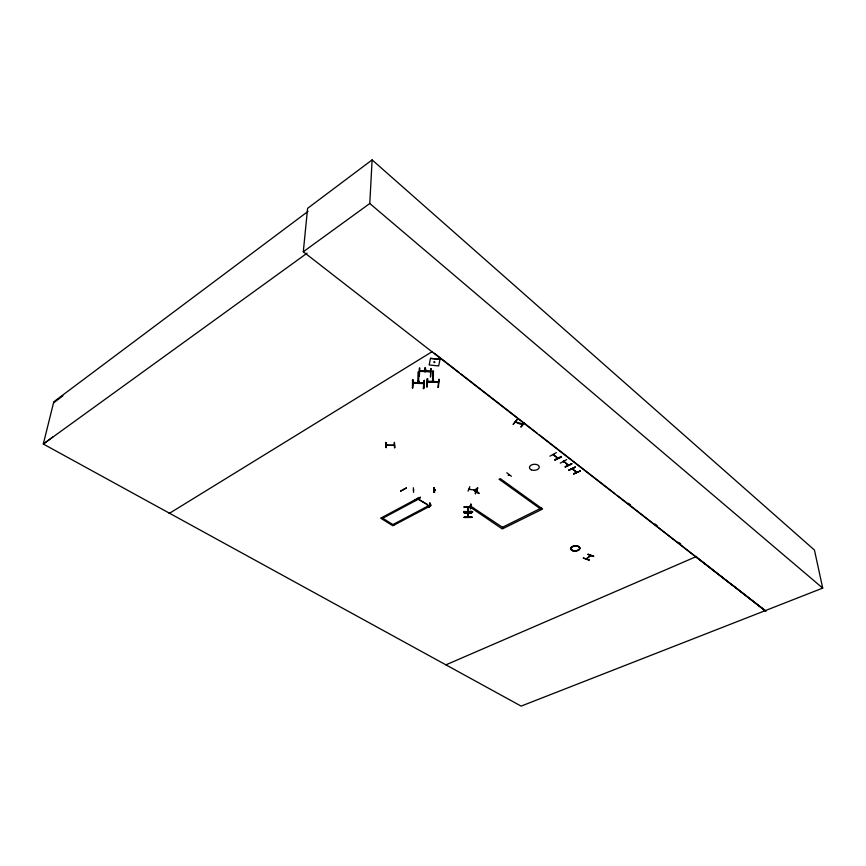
<?xml version="1.0" encoding="UTF-8"?>
<svg xmlns="http://www.w3.org/2000/svg" width="866" height="866" viewBox="0 0 866 866"><rect width="100%" height="100%" fill="white"/><g stroke="black" fill="none" stroke-linecap="round" stroke-linejoin="round"><path stroke-width="1.3" d="M438.391 387.427L439.073 379.167L437.904 387.405M440.025 359.433L430.478 358.372L429.19 364.976L438.661 365.939L440.025 359.347L430.478 358.372M435.122 489.647L434.97 490.026M432.578 381.029L433.433 381.062L432.48 381.159L432.48 382.263L432.578 379.925L433.444 379.968L433.336 382.296L433.433 370.897M433.801 489.701L433.888 490.351M433.963 492.137L434.44 487.699L433.595 492.397M434.364 487.829L434.515 492.548L434.169 487.526M434.202 487.818L434.299 492.202M429.536 507.011L429.926 502.745L429.114 507.292M430.521 376.851L430.64 368.515M429.763 504.423L429.893 505.224L429.926 504.38M430.456 504.402L430.564 505.235L429.785 504.997M430.608 504.456C431.3 505.96 428.735 504.737 430.564 505.019M432.545 382.22L432.697 370.865M425.39 370.561L425.466 369.392L424.741 369.36L424.578 371.655L424.676 369.317L425.531 369.36L425.433 371.687L425.487 367.801M425.531 369.36L425.52 370.442L424.589 370.561M426.678 386.929L427.274 378.669M427.306 378.691L427.144 386.604M423.257 388.585L424.318 380.369L423.745 388.607M424.643 371.611L424.751 367.769M425.379 371.644L425.401 368.959M420.421 497.16L414.857 500.58M417.834 383.411L418.072 372.055M418.808 372.088L418.624 383.486L418.722 381.159L417.867 381.116L417.769 383.454L417.791 382.35L418.646 382.393M418.83 376.353L419.361 368.028M417.358 499.076L417.195 498.459M417.39 498.351L417.672 498.968M413.309 487.71L413.558 492.386M413.428 490.481L413.861 489.885M414.738 500.191L420.443 497.463M412.508 380.228L413.006 379.882L412.53 388.13L413.006 379.882M412.53 388.13L412.519 379.86M406.338 488.099L400.503 491.184L406.36 487.85M403.697 489.561L403.892 489.452M393.684 445.362L393.521 444.691M394.517 447.798L394.355 442.299L394.961 447.765M387.167 444.648L387.07 445.048M508.764 474.763L508.19 475.088L509.046 474.86M508.981 474.914L508.537 475.185M386.323 447.419C385.143 437.233 385.597 445.276 386.377 447.386M303.306 251.757L369.782 203.499L372.109 159.896L814.451 550.062L822.7 588.101L765.111 610.692L303.306 251.757L307.592 208.349L372.109 159.896M418.57 383.443L418.722 381.159M419.317 376.374L419.848 368.05M423.723 388.585L424.318 380.369M427.176 386.95L427.761 378.691M430.489 376.829L431.138 368.537M433.271 382.252L433.444 379.968L432.643 379.968M470.216 508.797L470.974 504.261M470.628 508.775L470.855 503.958M475.694 491.715L474.86 491.098M475.618 491.715L474.947 491.531M476.051 488.965L475.369 493.956L476.127 489.258M427.209 505.095L427.804 505.484M589.226 559.674L589.01 560.194L583.273 558.072M467.997 507.584L468.041 511.644L467.986 510.734M468.257 517.208L468.17 516.342M474.178 489.831C486.01 496.781 473.55 492.299 474.222 489.517M575.273 467.012L568.93 470.227M586.282 558.938L590.59 555.517M566.689 459.619L560.313 463.137M467.651 511.254L467.629 507.628M468.214 517.197L468.105 512.889M549.942 456.166L556.362 452.593M553.071 454.672L553.764 454.877M553.114 454.737L557.942 458.428L557.672 457.897M558.191 458.287L553.342 454.553M564.145 461.924L564.145 461.351M568.421 465.194L563.614 460.939M572.09 468.82L576.604 472.381M572.264 468.668L576.994 472.316M468.051 491.174L469.848 486.605M469.837 488.846L469.751 489.452L469.036 489.138M477.88 488.023L475.586 492.538L477.447 487.645M475.575 492.191L477.556 487.959M434.18 490.318L435.024 490.243M513.462 424.167L517.381 419.328M583.435 557.942L589.248 559.999M476.636 491.552C478.021 491.736 476.711 490.686 477.404 491.368M586.314 558.884L590.731 555.669M513.062 424.394L517.078 419.512M515.703 422.045C531.497 425.801 516.699 424.686 515.671 421.428M516.201 421.558L516.093 422.467L516.32 421.839M386.247 445.081L394.42 445.319M522.025 424.351L522.003 423.669M521.18 426.992L524.071 422.987M520.769 426.862L524.385 423.117M588.025 554.294L593.816 556.405L588.046 554.316M394.311 445.34L386.431 445.319M53.508 402.95L62.904 395.784M308.08 211.358L53.8 401.77L43.3 444.02L521.126 706.104L765.111 610.692M52.88 436.973L43.3 444.02L307.084 253.175M169.108 513.516L432.242 351.607M382.772 518.247L419.88 498.383L418.873 497.723L380.694 518.171L392.807 525.77L430.911 505.679L429.915 505.019L392.861 524.59M554.835 459.673L561.233 456.371M554.922 460.03L561.536 456.923L554.889 459.965M511.405 476.268L506.794 472.771M471.223 506.491L470.097 507.075L471.223 506.491L503.384 527.892M467.781 512.878L467.921 517.262L467.824 516.277M571.809 463.884C551.62 473.529 585.427 457.605 565.13 466.59M568.702 470.141L575.349 467.11L568.897 470.249M576.951 472.251L576.215 471.591M573.671 473.626L580.328 470.963M470.097 507.075L502.291 528.953L542.614 509.035L500.267 478.606L499.087 479.223L540.536 508.959M469.675 489.431C466.103 488.987 478.995 490.589 475.889 490.048M445.806 664.893L696.686 556.416M468.116 513.332L468.095 512.25L467.846 513.343M587.841 554.424L593.546 556.264M568.15 465.323L563.387 461.048M470.357 506.047L470.368 506.664L470.444 506.025M469.87 506.404L470.368 506.664M463.97 507.14L471.591 507.119L463.97 506.902M464.079 511.925L471.645 511.254M464.079 511.665C480.229 511.384 470.032 512.943 464.068 511.373M464.187 512.802L471.754 512.683M464.187 512.91L471.754 512.78L464.176 512.564M464.284 517.013C487.515 517.121 448.61 517.76 471.818 516.894M464.284 517.338L471.818 517.219M464.295 517.532L471.829 517.403M434.191 490.297L435.024 490.059M476.322 490.351L475.705 489.647M470.552 506.469L469.697 506.015M419.653 370.984L430.478 371.482M417.932 381.159L418.657 381.192M427.544 381.603L438.391 382.09M417.845 382.22L418.711 382.252M412.833 382.794L423.669 383.281M515.519 422.262L515.357 421.569M381.754 517.608L393.857 525.218M417.975 499L427.685 504.726L418.581 499.401M477.285 490.784L477.469 491.336M573.768 473.983L580.317 470.931L573.725 473.918M563.42 461.167L563.972 462.076L563.658 460.983M628.359 503.233L630.491 504.889M655.053 524.006L657.186 525.662M678.543 542.289L680.676 543.945M434.375 353.263L458.937 372.358M461.069 374.025L536.898 432.978M539.031 434.635L614.849 493.598M616.993 495.255L731.748 584.767M732.733 585.254L765.046 610.378M696.015 556.697L765.955 611.353M369.782 203.499L822.7 588.101M567.89 464.403L567.674 464.522M541.672 507.866L502.475 527.275M515.497 421.396L515.606 422.045M438.391 381.733L438.358 382.426L427.544 381.96L427.577 381.267L438.358 381.722M430.478 371.113L430.445 371.806L419.642 371.352L419.674 370.648L430.445 371.113M423.669 382.924L423.647 383.616L412.822 383.151L412.855 382.458L423.636 382.913M386.084 442.504L386.366 447.744L386.063 442.537M434.451 361.75L433.747 362.107L434.277 362.594L434.97 362.237L434.451 361.75M531.367 469.837A4.947 3.042 -3.4 0 0 539.258 467.499A4.947 3.042 -3.4 0 0 532.428 464.577A4.947 3.042 -3.4 0 0 531.367 469.837M572.48 550.614A4.525 2.522 -4.1 0 0 579.765 548.654A4.525 2.522 -4.1 0 0 573.649 546.23A4.536 2.533 -4.1 0 0 572.48 550.624A4.536 2.533 -4.1 0 0 579.776 548.665A4.536 2.533 -4.1 0 0 573.649 546.23A4.525 2.522 -4.1 0 0 572.48 550.614M572.469 550.365A4.525 2.522 -4.1 0 0 579.744 548.405A4.525 2.522 -4.1 0 0 573.638 545.981A4.525 2.522 -4.1 0 0 572.469 550.365"/></g></svg>
